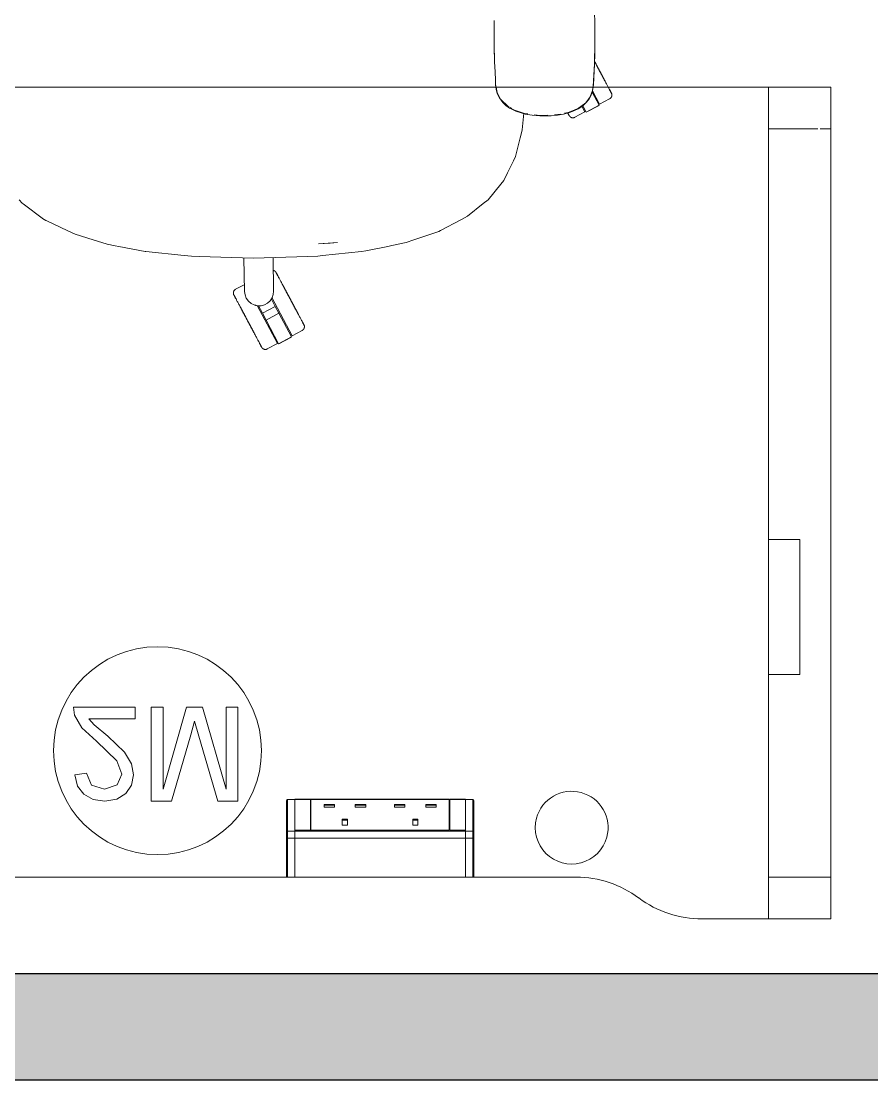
# Model space of a CAD drawing. Header units: millimetres. Extents: x 155927 to 295199, y -4084 to 97293.
# Drawn here: x 157680 to 158498, y 23256 to 24274 of the extents above; entities that cross this region are included whole.
import ezdxf

# ---------------------------------------------------------------- set-up
doc = ezdxf.new("R2010")
doc.units = ezdxf.units.MM
doc.header["$MEASUREMENT"] = 0
for name, color, linetype, lineweight in [('A-WALL-PATT', 7, 'CONTINUOUS', 9), ('G-IMPT', 8, 'CONTINUOUS', 9), ('I-FURN', 8, 'CONTINUOUS', 9), ('I-WALL', 7, 'CONTINUOUS', 9)]:
    doc.layers.add(name, color=color, linetype=linetype, lineweight=lineweight)

msp = doc.modelspace()

# ---------------------------------------------------------------- hatches: boundary and pattern name
at = {"layer": 'A-WALL-PATT'}
msp.add_hatch(color=256, dxfattribs=at).paths.add_polyline_path([(161148.8, 23255.6), (161148.8, 23357.6), (160937.7, 23357.6), (160937.7, 23330.5), (158537.7, 23330.5), (158537.7, 23357.6), (156862.8, 23357.6), (156862.8, 23255.6), (160937.7, 23255.6)], flags=0)

# ---------------------------------------------------------------- linework, layer by layer
at = {"layer": 'G-IMPT'}
for p, q in [((158232.1, 24273.5), (158231.9, 24281.9)), ((158135.3, 24274.8), (158135.3, 24269.4)), ((158232.1, 24273.5), (158232, 24243.4)), ((158232.1, 24273.5), (158232.1, 24253.3)), ((158232.1, 24273.5), (158232.2, 24262.7)), ((158135.3, 24254.6), (158135.3, 24269.4)), ((158232, 24243.4), (158232.2, 24262.7)), ((158135.3, 24250.1), (158135.3, 24254.6)), ((158232.1, 24253.3), (158231.6, 24231.9)), ((158232.1, 24253.3), (158231.7, 24233.1)), ((158232.1, 24253.3), (158232, 24243.4)), ((158232.1, 24253.3), (158232.1, 24251.2)), ((158232.1, 24251.2), (158232.1, 24249.3)), ((158135.3, 24250.1), (158135.7, 24234.5)), ((158135.5, 24243.4), (158135.5, 24241.2)), ((158135.6, 24238.5), (158135.5, 24241.2)), ((158232, 24243.4), (158231.6, 24231.9)), ((158135.7, 24234.5), (158135.8, 24230.9)), ((158136.4, 24218.4), (158135.8, 24230.9)), ((158231.7, 24233.1), (158230.6, 24211.3)), ((158231.6, 24231.9), (158230.6, 24211.3)), ((158231.7, 24233.1), (158230.7, 24212.9)), ((158231.6, 24231.9), (158231.7, 24233.1)), ((158136.4, 24218.4), (158136.7, 24212.7)), ((158137.1, 24210.6), (158136.7, 24212.9)), ((158136.7, 24212.7), (158137, 24210.6)), ((158137, 24210.6), (158137.2, 24208.7)), ((158138.1, 24205.6), (158137.1, 24210.6)), ((158229.9, 24207.4), (158230.4, 24210.6)), ((158230.6, 24211.3), (158230.3, 24209.7)), ((158230.6, 24211.3), (158230.7, 24212.9)), ((158137.2, 24208.7), (158138.3, 24204.7)), ((158140.2, 24201.3), (158138.1, 24205.6)), ((158140.3, 24200.4), (158138.3, 24204.7)), ((158140.2, 24201.3), (158141.3, 24199.1)), ((158140.3, 24200.4), (158142.5, 24197.2)), ((158227.5, 24201.2), (158223.3, 24195.6)), ((158228.1, 24202.3), (158226.2, 24198.8)), ((158229.9, 24207.4), (158227.5, 24201.2)), ((158228.1, 24202.3), (158229.5, 24205.9)), ((158229.9, 24207.3), (158229.5, 24205.9)), ((158229.9, 24207.3), (158230.3, 24209.7)), ((158141.3, 24199.1), (158143.5, 24196.7)), ((158148.7, 24192.2), (158141.3, 24199.1)), ((158146.6, 24193.4), (158141.3, 24199.1)), ((158143.6, 24195.9), (158142.5, 24197.2)), ((158147.1, 24193.6), (158143.5, 24196.7)), ((158143.6, 24195.9), (158146.6, 24193)), ((158149.7, 24191.5), (158146.6, 24193.4)), ((158146.6, 24193), (158150.1, 24190.5)), ((158148.7, 24192.2), (158147.2, 24193.4)), ((158151.5, 24189.7), (158150.1, 24190.5)), ((158152, 24190.1), (158150.5, 24191)), ((158216.5, 24190.4), (158212.1, 24188.6)), ((158216, 24189.8), (158220.1, 24192.4)), ((158223.3, 24195.6), (158216.5, 24190.4)), ((158220.1, 24192.4), (158223.1, 24195.1)), ((158226.2, 24198.8), (158223.1, 24195.1)), ((158156.1, 24187.5), (158151.5, 24189.7)), ((158154.9, 24188.4), (158152.4, 24189.9)), ((158164.3, 24185.4), (158154.9, 24188.4)), ((158161.2, 24185.8), (158156.1, 24187.5)), ((158161.2, 24185.8), (158165.1, 24184.8)), ((158163.7, 24185.5), (158162.2, 24169.6)), ((158167.6, 24184.9), (158164.3, 24185.4)), ((158165.1, 24184.8), (158171.9, 24183.7)), ((158179.2, 24183.1), (158171.9, 24183.7)), ((158176.5, 24183.6), (158173.8, 24184)), ((158176.5, 24183.6), (158183.7, 24183.4)), ((158179.2, 24183.1), (158183.7, 24183)), ((158186.8, 24183.6), (158183.7, 24183.4)), ((158183.7, 24183), (158190, 24183.2)), ((158196.2, 24183.8), (158190, 24183.2)), ((158196.5, 24184.2), (158193.3, 24184)), ((158196.2, 24183.8), (158202.1, 24184.8)), ((158199.5, 24184.8), (158196.5, 24184.2)), ((158207.6, 24186.2), (158202.1, 24184.8)), ((158206.5, 24186.2), (158203, 24185.5)), ((158206.5, 24186.2), (158212.1, 24188.6)), ((158207.6, 24186.2), (158211.9, 24187.8)), ((158216, 24189.8), (158211.9, 24187.8)), ((158155.9, 24144), (158160.3, 24162)), ((158160.3, 24162), (158160.9, 24164.3)), ((158162.2, 24169.6), (158160.9, 24164.3)), ((158153.8, 24139.7), (158148.1, 24128.2)), ((158153.8, 24139.7), (158155.9, 24144)), ((158141.6, 24117.4), (158144.6, 24121)), ((158144.6, 24121), (158148.1, 24128.2)), ((158141.6, 24117.4), (158129.5, 24102.4)), ((157678.5, 24102.4), (157681.4, 24099.1)), ((157682.3, 24098.4), (157681.4, 24099.1)), ((158109.7, 24086.5), (158124.8, 24098.7)), ((158129.5, 24102.4), (158124.8, 24098.7)), ((157701.8, 24083.8), (157682.3, 24098.4)), ((157701.8, 24083.8), (157702.6, 24083.4)), ((157702.6, 24083.4), (157704.2, 24082.4)), ((157704.9, 24082), (157704.2, 24082.4)), ((157704.9, 24082), (157724.5, 24072.7)), ((158103.2, 24083), (158083.7, 24072.7)), ((158103.2, 24083), (158104.5, 24083.7)), ((158109.7, 24086.5), (158104.5, 24083.7)), ((157724.5, 24072.7), (157725.4, 24072.3)), ((157732.2, 24069.1), (157725.4, 24072.3)), ((157732.2, 24069.1), (157749.5, 24063.8)), ((158057.9, 24063.7), (158082, 24071.8)), ((158083.7, 24072.7), (158082, 24071.8)), ((157749.5, 24063.8), (157763.1, 24059.6)), ((157763.1, 24059.6), (157770.7, 24058.1)), ((157774.4, 24057.4), (157770.7, 24058.1)), ((157966.3, 24060), (157984.6, 24061.2)), ((157966.3, 24060), (157977.7, 24060.6)), ((157984.6, 24061.2), (157977.7, 24060.6)), ((158033, 24057.5), (158036.7, 24058.3)), ((158036.7, 24058.3), (158050.5, 24061.2)), ((158057.9, 24063.7), (158050.5, 24061.2)), ((157774.4, 24057.4), (157799.7, 24052.6)), ((157800.2, 24052.5), (157799.7, 24052.6)), ((157800.2, 24052.5), (157837.2, 24048.6)), ((157837.2, 24048.6), (157844.3, 24047.9)), ((157851.5, 24047.7), (157844.3, 24047.9)), ((157903.7, 24046.1), (157851.5, 24047.7)), ((157955.9, 24047.8), (157903.7, 24046.1)), ((157955.9, 24047.8), (157965.8, 24048.1)), ((157970.2, 24048.6), (157965.8, 24048.1)), ((157970.2, 24048.6), (158007.6, 24052.7)), ((158012, 24053.2), (158007.6, 24052.7)), ((158033, 24057.5), (158012, 24053.2))]:
    msp.add_line(p, q, dxfattribs=at)
at = {"layer": 'I-FURN'}
for p, q in [((158232.1, 24234.8), (158231.6, 24235.8)), ((158231.8, 24235.3), (158232.4, 24234.3)), ((158232.7, 24233.8), (158232.1, 24234.8)), ((158232.4, 24234.3), (158232.9, 24233.3)), ((158233.2, 24232.8), (158232.7, 24233.8)), ((158232.9, 24233.3), (158233.4, 24232.3)), ((158233.7, 24231.8), (158233.2, 24232.8)), ((158233.4, 24232.3), (158234, 24231.3)), ((158234.3, 24230.8), (158233.7, 24231.8)), ((158234, 24231.3), (158234.5, 24230.3)), ((158234.8, 24229.8), (158234.3, 24230.8)), ((158234.5, 24230.3), (158235, 24229.3)), ((158235.3, 24228.8), (158234.8, 24229.8)), ((158235, 24229.3), (158235.6, 24228.3)), ((158235.9, 24227.8), (158235.3, 24228.8)), ((158235.6, 24228.3), (158236.1, 24227.3)), ((158236.4, 24226.8), (158235.9, 24227.8)), ((158236.1, 24227.3), (158236.6, 24226.3)), ((158236.9, 24225.8), (158236.4, 24226.8)), ((158236.6, 24226.3), (158237.2, 24225.3)), ((158237.4, 24224.8), (158236.9, 24225.8)), ((158237.2, 24225.3), (158237.7, 24224.4)), ((158238, 24223.8), (158237.4, 24224.8)), ((158237.7, 24224.4), (158238.2, 24223.4)), ((158238.5, 24222.9), (158238, 24223.8)), ((158238.2, 24223.4), (158238.7, 24222.4)), ((158239, 24221.9), (158238.5, 24222.9)), ((158238.7, 24222.4), (158239.2, 24221.5)), ((158239.5, 24221), (158239, 24221.9)), ((158239.2, 24221.5), (158239.7, 24220.5)), ((158240, 24220), (158239.5, 24221)), ((158459.2, 24210.6), (156862.8, 24210.6)), ((156862.8, 24210.6), (158459.2, 24210.6)), ((158239.7, 24220.5), (158240.2, 24219.6)), ((158240.5, 24219.1), (158240, 24220)), ((158240.2, 24219.6), (158240.7, 24218.7)), ((158240.9, 24218.2), (158240.5, 24219.1)), ((158240.7, 24218.7), (158241.2, 24217.8)), ((158241.4, 24217.3), (158240.9, 24218.2)), ((158241.2, 24217.8), (158241.6, 24216.9)), ((158241.9, 24216.5), (158241.4, 24217.3)), ((158241.6, 24216.9), (158242.1, 24216.1)), ((158242.3, 24215.6), (158241.9, 24216.5)), ((158242.7, 24214.8), (158242.3, 24215.6)), ((158243.2, 24214), (158242.7, 24214.8)), ((158243.6, 24213.3), (158243.2, 24214)), ((158244, 24212.6), (158243.6, 24213.3)), ((158244.3, 24211.8), (158244, 24212.6)), ((158244.7, 24211.2), (158244.3, 24211.8)), ((158245, 24210.5), (158244.7, 24211.2)), ((158245.4, 24209.9), (158245, 24210.5)), ((158399.2, 24210.6), (158399.2, 24170.6)), ((158399.2, 23775.6), (158399.2, 24210.6)), ((158459.2, 24210.6), (158399.2, 24210.6)), ((158399.2, 24210.6), (158459.2, 24210.6)), ((158459.2, 24210.6), (158459.2, 23410.6)), ((158459.2, 24170.6), (158459.2, 24210.6)), ((158459.2, 23410.6), (158459.2, 24210.6)), ((158459.2, 24210.6), (158459.2, 23410.6)), ((158229.5, 24205.7), (158236.1, 24193.2)), ((158236.7, 24194.3), (158229.9, 24207)), ((158245.7, 24209.3), (158245.4, 24209.9)), ((158245.5, 24209.6), (158245.8, 24209.1)), ((158246, 24208.8), (158245.7, 24209.3)), ((158245.8, 24209.1), (158246.1, 24208.5)), ((158246.2, 24208.2), (158246, 24208.8)), ((158246.1, 24208.5), (158246.4, 24208)), ((158246.5, 24207.8), (158246.2, 24208.2)), ((158246.4, 24208), (158246.6, 24207.6)), ((158246.7, 24207.3), (158246.5, 24207.8)), ((158246.6, 24207.6), (158246.8, 24207.1)), ((158247, 24206.9), (158246.7, 24207.3)), ((158246.8, 24207.1), (158247, 24206.7)), ((158247.2, 24206.5), (158247, 24206.9)), ((158247, 24206.7), (158247.2, 24206.4)), ((158247.3, 24206.2), (158247.2, 24206.5)), ((158247.2, 24206.4), (158247.4, 24206.1)), ((158247.5, 24205.9), (158247.3, 24206.2)), ((158247.4, 24206.1), (158247.6, 24205.8)), ((158247.5, 24200.4), (158247.4, 24200.3)), ((158247.6, 24205.6), (158247.5, 24205.9)), ((158247.6, 24200.5), (158247.5, 24200.4)), ((158247.6, 24205.8), (158247.7, 24205.5)), ((158247.7, 24205.4), (158247.6, 24205.6)), ((158247.7, 24200.7), (158247.6, 24200.5)), ((158247.7, 24205.5), (158247.8, 24205.3)), ((158247.8, 24205.2), (158247.7, 24205.4)), ((158247.8, 24200.8), (158247.7, 24200.7)), ((158247.8, 24205.3), (158247.9, 24205.2)), ((158247.9, 24205.1), (158247.8, 24205.2)), ((158247.9, 24200.9), (158247.8, 24200.8)), ((158247.9, 24205.2), (158247.9, 24205.1)), ((158247.9, 24205.1), (158248, 24205)), ((158248, 24205), (158247.9, 24205.1)), ((158248, 24201.1), (158247.9, 24200.9)), ((158248, 24205), (158248, 24204.9)), ((158248, 24204.9), (158248, 24205)), ((158248, 24204.9), (158248.1, 24204.8)), ((158248, 24204.9), (158248, 24204.9)), ((158248, 24204.9), (158248, 24204.9)), ((158248.1, 24201.4), (158248, 24201.2)), ((158248, 24201.2), (158248, 24201.1)), ((158248.1, 24204.8), (158248.1, 24204.6)), ((158248.1, 24204.6), (158248.2, 24204.5)), ((158248.2, 24201.5), (158248.1, 24201.4)), ((158248.2, 24204.5), (158248.3, 24204.3)), ((158248.3, 24201.8), (158248.2, 24201.6)), ((158248.2, 24201.6), (158248.2, 24201.5)), ((158248.3, 24204.3), (158248.3, 24204.2)), ((158248.3, 24204.2), (158248.4, 24204)), ((158248.4, 24202.1), (158248.3, 24202)), ((158248.3, 24202), (158248.3, 24201.8)), ((158248.4, 24204), (158248.4, 24203.9)), ((158248.4, 24203.9), (158248.4, 24203.7)), ((158248.4, 24203.7), (158248.4, 24203.6)), ((158248.4, 24203.6), (158248.5, 24203.4)), ((158248.5, 24202.6), (158248.4, 24202.4)), ((158248.4, 24202.4), (158248.4, 24202.3)), ((158248.4, 24202.3), (158248.4, 24202.1)), ((158248.5, 24203.4), (158248.5, 24203.2)), ((158248.5, 24203.2), (158248.5, 24203.1)), ((158248.5, 24203.1), (158248.5, 24202.9)), ((158248.5, 24202.9), (158248.5, 24202.7)), ((158248.5, 24202.7), (158248.5, 24202.6)), ((158222.5, 24186.8), (158219.9, 24191.8)), ((158223.8, 24186.6), (158220.8, 24192.1)), ((158236.1, 24193.2), (158223.8, 24186.6)), ((158223.8, 24186.5), (158236.2, 24193)), ((158236.7, 24194.3), (158246.3, 24199.5)), ((158246.4, 24199.5), (158246.3, 24199.5)), ((158246.5, 24199.6), (158246.4, 24199.5)), ((158246.7, 24199.7), (158246.5, 24199.6)), ((158246.8, 24199.8), (158246.7, 24199.7)), ((158246.9, 24199.8), (158246.8, 24199.8)), ((158247, 24200), (158246.9, 24199.8)), ((158247.2, 24200.1), (158247, 24200)), ((158247.3, 24200.2), (158247.2, 24200.1)), ((158247.4, 24200.3), (158247.3, 24200.2)), ((158206, 24186), (158206.2, 24185.5)), ((158206.3, 24185.3), (158206.1, 24185.7)), ((158206.2, 24185.5), (158206.4, 24185.1)), ((158206.5, 24184.9), (158206.3, 24185.3)), ((158206.4, 24185.1), (158206.6, 24184.8)), ((158206.7, 24184.6), (158206.5, 24184.9)), ((158206.6, 24184.8), (158206.8, 24184.5)), ((158206.9, 24184.3), (158206.7, 24184.6)), ((158206.8, 24184.5), (158206.9, 24184.2)), ((158207, 24184.1), (158206.9, 24184.3)), ((158206.9, 24184.2), (158207.1, 24183.9)), ((158207.1, 24183.8), (158207, 24184.1)), ((158207.1, 24183.9), (158207.2, 24183.7)), ((158207.2, 24183.7), (158207.1, 24183.8)), ((158207.3, 24183.5), (158207.2, 24183.7)), ((158207.2, 24183.7), (158207.3, 24183.6)), ((158207.3, 24183.6), (158207.3, 24183.5)), ((158207.3, 24183.4), (158207.3, 24183.5)), ((158207.3, 24183.5), (158207.4, 24183.4)), ((158207.4, 24183.4), (158207.3, 24183.4)), ((158207.4, 24183.3), (158207.4, 24183.4)), ((158207.4, 24183.4), (158207.4, 24183.3)), ((158207.5, 24183.2), (158207.4, 24183.3)), ((158207.4, 24183.3), (158207.4, 24183.3)), ((158207.4, 24183.3), (158207.4, 24183.3)), ((158207.6, 24183), (158207.5, 24183.2)), ((158207.7, 24182.9), (158207.6, 24183)), ((158207.8, 24182.8), (158207.7, 24182.9)), ((158207.9, 24182.6), (158207.8, 24182.8)), ((158208, 24182.5), (158207.9, 24182.6)), ((158208.1, 24182.4), (158208, 24182.5)), ((158208.2, 24182.3), (158208.1, 24182.4)), ((158208.3, 24182.2), (158208.2, 24182.3)), ((158208.4, 24182.1), (158208.3, 24182.2)), ((158208.6, 24182), (158208.4, 24182.1)), ((158208.7, 24181.9), (158208.6, 24182)), ((158208.8, 24181.8), (158208.7, 24181.9)), ((158209, 24181.7), (158208.8, 24181.8)), ((158209.1, 24181.6), (158209, 24181.7)), ((158209.3, 24181.6), (158209.1, 24181.6)), ((158209.4, 24181.5), (158209.3, 24181.6)), ((158209.6, 24181.4), (158209.4, 24181.5)), ((158209.7, 24181.4), (158209.6, 24181.4)), ((158209.9, 24181.3), (158209.7, 24181.4)), ((158210, 24181.3), (158209.9, 24181.3)), ((158210.2, 24181.3), (158210, 24181.3)), ((158210.3, 24181.2), (158210.2, 24181.3)), ((158210.5, 24181.2), (158210.3, 24181.2)), ((158210.7, 24181.2), (158210.5, 24181.2)), ((158210.8, 24181.2), (158210.7, 24181.2)), ((158211, 24181.2), (158210.8, 24181.2)), ((158211.1, 24181.2), (158211, 24181.2)), ((158211.3, 24181.2), (158211.1, 24181.2)), ((158211.5, 24181.2), (158211.3, 24181.2)), ((158211.6, 24181.3), (158211.5, 24181.2)), ((158211.8, 24181.3), (158211.6, 24181.3)), ((158211.9, 24181.3), (158211.8, 24181.3)), ((158212.1, 24181.4), (158211.9, 24181.3)), ((158212.3, 24181.4), (158212.1, 24181.4)), ((158212.4, 24181.5), (158212.3, 24181.4)), ((158212.6, 24181.5), (158212.4, 24181.5)), ((158212.7, 24181.6), (158212.6, 24181.5)), ((158212.8, 24181.7), (158212.7, 24181.6)), ((158212.8, 24181.7), (158222.5, 24186.8)), ((158399.2, 24170.6), (158399.2, 23450.6)), ((158446.4, 24170.6), (158399.2, 24170.6)), ((158446.4, 24170.6), (158399.2, 24170.6)), ((158459.2, 24170.6), (158448.7, 24170.6)), ((158459.2, 24170.6), (158448.7, 24170.6)), ((158459.2, 23450.6), (158459.2, 24170.6)), ((157895.2, 24014), (157894.6, 24046.4)), ((157922.6, 24046.7), (157923.2, 24014.5)), ((157922.9, 24034.4), (157923.1, 24034.3)), ((157923.1, 24034.3), (157923.2, 24034.3)), ((157923.2, 24034.3), (157923.4, 24034.2)), ((157923.4, 24034.2), (157923.5, 24034.2)), ((157923.5, 24034.2), (157923.7, 24034.1)), ((157923.7, 24034.1), (157923.8, 24034)), ((157923.8, 24034), (157924, 24034)), ((157924, 24034), (157924.1, 24033.9)), ((157924.1, 24033.9), (157924.2, 24033.8)), ((157924.2, 24033.8), (157924.4, 24033.7)), ((157924.4, 24033.7), (157924.5, 24033.6)), ((157924.5, 24033.6), (157924.6, 24033.5)), ((157924.6, 24033.5), (157924.7, 24033.4)), ((157924.7, 24033.4), (157924.8, 24033.3)), ((157924.8, 24033.3), (157925, 24033.2)), ((157925, 24033.2), (157925.1, 24033)), ((157925.1, 24033), (157925.2, 24032.9)), ((157925.2, 24032.9), (157925.3, 24032.8)), ((157925.3, 24032.8), (157925.4, 24032.7)), ((157925.4, 24032.7), (157925.4, 24032.5)), ((157925.4, 24032.5), (157925.5, 24032.4)), ((157925.5, 24032.4), (157925.5, 24032.3)), ((157925.5, 24032.3), (157925.5, 24032.3)), ((157925.5, 24032.3), (157925.6, 24032.3)), ((157925.6, 24032.3), (157925.5, 24032.3)), ((157925.5, 24032.3), (157925.5, 24032.3)), ((157925.6, 24032.3), (157925.6, 24032.2)), ((157925.6, 24032.2), (157925.6, 24032.3)), ((157925.6, 24032.2), (157925.7, 24032)), ((157925.7, 24032.1), (157925.6, 24032.2)), ((157925.8, 24031.9), (157925.7, 24032.1)), ((157925.7, 24032), (157925.8, 24031.8)), ((157925.9, 24031.7), (157925.8, 24031.9)), ((157925.8, 24031.8), (157925.9, 24031.6)), ((157926, 24031.5), (157925.9, 24031.7)), ((157925.9, 24031.6), (157926.1, 24031.4)), ((157926.1, 24031.2), (157926, 24031.5)), ((157926.1, 24031.4), (157926.2, 24031.1)), ((157926.3, 24030.9), (157926.1, 24031.2)), ((157926.2, 24031.1), (157926.4, 24030.7)), ((157926.5, 24030.5), (157926.3, 24030.9)), ((157926.4, 24030.7), (157926.6, 24030.4)), ((157926.7, 24030.1), (157926.5, 24030.5)), ((157926.6, 24030.4), (157926.8, 24030)), ((157926.9, 24029.7), (157926.7, 24030.1)), ((157926.8, 24030), (157927, 24029.5)), ((157927.2, 24029.3), (157926.9, 24029.7)), ((157927, 24029.5), (157927.3, 24029)), ((157927.5, 24028.7), (157927.2, 24029.3)), ((157927.3, 24029), (157927.6, 24028.5)), ((157927.7, 24028.2), (157927.5, 24028.7)), ((157927.6, 24028.5), (157927.9, 24028)), ((157928, 24027.6), (157927.7, 24028.2)), ((157927.9, 24028), (157928.2, 24027.4)), ((157928.4, 24027), (157928, 24027.6)), ((157895.4, 24020.9), (157886.6, 24016.2)), ((157928.7, 24026.4), (157928.4, 24027)), ((157929, 24025.7), (157928.7, 24026.4)), ((157929.4, 24025.1), (157929, 24025.7)), ((157929.8, 24024.3), (157929.4, 24025.1)), ((157930.2, 24023.6), (157929.8, 24024.3)), ((157930.6, 24022.8), (157930.2, 24023.6)), ((157931, 24022), (157930.6, 24022.8)), ((157931.5, 24021.2), (157931, 24022)), ((157931.9, 24020.3), (157931.5, 24021.2)), ((157932.4, 24019.5), (157931.9, 24020.3)), ((157932.9, 24018.6), (157932.4, 24019.5)), ((157933.3, 24017.7), (157932.9, 24018.6)), ((157933.1, 24018.2), (157933.6, 24017.2)), ((157933.8, 24016.7), (157933.3, 24017.7)), ((157933.6, 24017.2), (157934.1, 24016.3)), ((157884.5, 24013.4), (157884.6, 24013.6)), ((157884.5, 24013.3), (157884.5, 24013.4)), ((157884.5, 24013.1), (157884.5, 24013.3)), ((157884.5, 24012.9), (157884.5, 24013.1)), ((157884.5, 24012.8), (157884.5, 24012.9)), ((157884.5, 24012.6), (157884.5, 24012.8)), ((157884.5, 24012.4), (157884.5, 24012.6)), ((157884.5, 24012.3), (157884.5, 24012.4)), ((157884.5, 24012.1), (157884.5, 24012.3)), ((157884.5, 24012), (157884.5, 24012.1)), ((157884.5, 24011.8), (157884.5, 24012)), ((157884.6, 24011.7), (157884.5, 24011.8)), ((157884.6, 24013.9), (157884.7, 24014)), ((157884.6, 24013.7), (157884.6, 24013.9)), ((157884.6, 24013.6), (157884.6, 24013.7)), ((157884.6, 24011.5), (157884.6, 24011.7)), ((157884.7, 24011.3), (157884.6, 24011.5)), ((157884.7, 24014), (157884.8, 24014.2)), ((157884.7, 24011.2), (157884.7, 24011.3)), ((157884.8, 24011), (157884.7, 24011.2)), ((157884.8, 24014.3), (157884.9, 24014.5)), ((157884.8, 24014.2), (157884.8, 24014.3)), ((157884.8, 24010.9), (157884.8, 24011)), ((157884.9, 24010.8), (157884.8, 24010.9)), ((157884.9, 24014.5), (157885, 24014.6)), ((157884.9, 24010.7), (157884.9, 24010.8)), ((157884.9, 24010.8), (157884.9, 24010.7)), ((157885, 24010.6), (157884.9, 24010.7)), ((157884.9, 24010.7), (157884.9, 24010.7)), ((157884.9, 24010.7), (157885, 24010.7)), ((157885, 24014.8), (157885.1, 24014.9)), ((157885, 24014.6), (157885, 24014.8)), ((157885, 24010.7), (157885, 24010.6)), ((157885.1, 24010.5), (157885, 24010.6)), ((157885, 24010.6), (157885.1, 24010.4)), ((157885.1, 24014.9), (157885.2, 24015)), ((157885.1, 24010.3), (157885.1, 24010.5)), ((157885.1, 24010.4), (157885.2, 24010.2)), ((157885.2, 24010.1), (157885.1, 24010.3)), ((157885.2, 24015), (157885.3, 24015.1)), ((157885.2, 24010.2), (157885.3, 24010)), ((157885.4, 24009.9), (157885.2, 24010.1)), ((157885.3, 24015.1), (157885.4, 24015.3)), ((157885.3, 24010), (157885.4, 24009.8)), ((157885.4, 24015.3), (157885.5, 24015.4)), ((157885.5, 24009.6), (157885.4, 24009.9)), ((157885.4, 24009.8), (157885.6, 24009.5)), ((157885.5, 24015.4), (157885.6, 24015.5)), ((157885.7, 24009.3), (157885.5, 24009.6)), ((157885.6, 24015.5), (157885.8, 24015.6)), ((157885.6, 24009.5), (157885.8, 24009.1)), ((157885.9, 24008.9), (157885.7, 24009.3)), ((157885.8, 24015.6), (157885.9, 24015.7)), ((157885.8, 24009.1), (157886, 24008.8)), ((157885.9, 24015.7), (157886, 24015.8)), ((157886.1, 24008.5), (157885.9, 24008.9)), ((157886, 24015.8), (157886.1, 24015.9)), ((157886, 24008.8), (157886.2, 24008.4)), ((157886.1, 24015.9), (157886.3, 24016)), ((157886.3, 24008.1), (157886.1, 24008.5)), ((157886.2, 24008.4), (157886.4, 24007.9)), ((157886.3, 24016), (157886.4, 24016.1)), ((157886.6, 24007.7), (157886.3, 24008.1)), ((157886.4, 24016.1), (157886.5, 24016.2)), ((157886.4, 24007.9), (157886.7, 24007.4)), ((157886.5, 24016.2), (157886.6, 24016.2)), ((157886.8, 24007.2), (157886.6, 24007.7)), ((157886.7, 24007.4), (157887, 24006.9)), ((157887.1, 24006.6), (157886.8, 24007.2)), ((157887, 24006.9), (157887.3, 24006.4)), ((157895.7, 24010.7), (157895.2, 24014)), ((157896.9, 24007.5), (157895.7, 24010.7)), ((157898.9, 24004.8), (157896.9, 24007.5)), ((157921.7, 24008), (157919.8, 24005.2)), ((157921, 24006.8), (157924.8, 23999.7)), ((157940.9, 23971.5), (157921.4, 24008.2)), ((157922.8, 24011.1), (157921.7, 24008)), ((157923.2, 24014.5), (157922.8, 24011.1)), ((157934.3, 24015.8), (157933.8, 24016.7)), ((157934.1, 24016.3), (157934.6, 24015.4)), ((157934.8, 24014.9), (157934.3, 24015.8)), ((157934.6, 24015.4), (157935.1, 24014.4)), ((157935.3, 24013.9), (157934.8, 24014.9)), ((157935.1, 24014.4), (157935.6, 24013.4)), ((157935.9, 24012.9), (157935.3, 24013.9)), ((157935.6, 24013.4), (157936.1, 24012.5)), ((157936.4, 24011.9), (157935.9, 24012.9)), ((157936.1, 24012.5), (157936.6, 24011.5)), ((157936.9, 24010.9), (157936.4, 24011.9)), ((157936.6, 24011.5), (157937.2, 24010.5)), ((157937.4, 24009.9), (157936.9, 24010.9)), ((157937.2, 24010.5), (157937.7, 24009.5)), ((157938, 24008.9), (157937.4, 24009.9)), ((157937.7, 24009.5), (157938.2, 24008.5)), ((157938.5, 24007.9), (157938, 24008.9)), ((157938.2, 24008.5), (157938.8, 24007.5)), ((157939, 24006.9), (157938.5, 24007.9)), ((157938.8, 24007.5), (157939.3, 24006.5)), ((157939.6, 24005.9), (157939, 24006.9)), ((157887.4, 24006), (157887.1, 24006.6)), ((157887.3, 24006.4), (157887.6, 24005.8)), ((157887.6, 24005.8), (157887.9, 24005.2)), ((157887.9, 24005.2), (157888.2, 24004.5)), ((157888.2, 24004.5), (157888.6, 24003.8)), ((157888.6, 24003.8), (157889, 24003.1)), ((157889, 24003.1), (157889.4, 24002.4)), ((157889.4, 24002.4), (157889.8, 24001.6)), ((157889.8, 24001.6), (157890.2, 24000.8)), ((157890.2, 24000.8), (157890.6, 24000)), ((157890.6, 24000), (157891.1, 23999.2)), ((157891.3, 23998.7), (157890.9, 23999.6)), ((157891.1, 23999.2), (157891.5, 23998.3)), ((157891.8, 23997.9), (157891.3, 23998.7)), ((157891.5, 23998.3), (157892, 23997.5)), ((157892.2, 23997), (157891.8, 23997.9)), ((157892, 23997.5), (157892.5, 23996.6)), ((157892.7, 23996.1), (157892.2, 23997)), ((157901.5, 24002.6), (157898.9, 24004.8)), ((157904.5, 24001.1), (157901.5, 24002.6)), ((157907.8, 24000.3), (157904.5, 24001.1)), ((157926.8, 23964), (157907.3, 24000.7)), ((157911.1, 24000.4), (157907.8, 24000.3)), ((157912.4, 23993.1), (157908.6, 24000.3)), ((157914.4, 24001.3), (157911.1, 24000.4)), ((157924.8, 23999.7), (157912.4, 23993.1)), ((157917.4, 24002.9), (157914.4, 24001.3)), ((157919.8, 24005.2), (157917.4, 24002.9)), ((157924.8, 23999.7), (157928.3, 23993.1)), ((157939.3, 24006.5), (157939.8, 24005.5)), ((157940.1, 24004.9), (157939.6, 24005.9)), ((157939.8, 24005.5), (157940.4, 24004.5)), ((157940.6, 24003.9), (157940.1, 24004.9)), ((157940.4, 24004.5), (157940.9, 24003.5)), ((157941.2, 24002.9), (157940.6, 24003.9)), ((157940.9, 24003.5), (157941.4, 24002.5)), ((157941.7, 24001.9), (157941.2, 24002.9)), ((157941.4, 24002.5), (157941.9, 24001.5)), ((157942.2, 24001), (157941.7, 24001.9)), ((157941.9, 24001.5), (157942.5, 24000.5)), ((157942.7, 24000), (157942.2, 24001)), ((157942.5, 24000.5), (157943, 23999.6)), ((157943.2, 23999), (157942.7, 24000)), ((157943, 23999.6), (157943.5, 23998.6)), ((157943.7, 23998.1), (157943.2, 23999)), ((157943.5, 23998.6), (157944, 23997.7)), ((157944.2, 23997.2), (157943.7, 23998.1)), ((157944, 23997.7), (157944.5, 23996.7)), ((157944.7, 23996.3), (157944.2, 23997.2)), ((157944.5, 23996.7), (157944.9, 23995.8)), ((157892.5, 23996.6), (157892.9, 23995.7)), ((157893.2, 23995.2), (157892.7, 23996.1)), ((157892.9, 23995.7), (157893.4, 23994.7)), ((157893.7, 23994.2), (157893.2, 23995.2)), ((157893.4, 23994.7), (157893.9, 23993.8)), ((157894.2, 23993.3), (157893.7, 23994.2)), ((157893.9, 23993.8), (157894.5, 23992.8)), ((157894.7, 23992.3), (157894.2, 23993.3)), ((157894.5, 23992.8), (157895, 23991.9)), ((157895.3, 23991.3), (157894.7, 23992.3)), ((157895, 23991.9), (157895.5, 23990.9)), ((157895.8, 23990.3), (157895.3, 23991.3)), ((157895.5, 23990.9), (157896, 23989.9)), ((157896.3, 23989.4), (157895.8, 23990.3)), ((157896, 23989.9), (157896.5, 23988.9)), ((157896.8, 23988.4), (157896.3, 23989.4)), ((157896.5, 23988.9), (157897.1, 23987.9)), ((157897.4, 23987.4), (157896.8, 23988.4)), ((157897.1, 23987.9), (157897.6, 23986.9)), ((157897.9, 23986.3), (157897.4, 23987.4)), ((157897.6, 23986.9), (157898.1, 23985.9)), ((157915.9, 23986.5), (157912.4, 23993.1)), ((157928.3, 23993.1), (157915.9, 23986.5)), ((157928, 23963.8), (157915.9, 23986.5)), ((157928.3, 23993.1), (157940.4, 23970.3)), ((157945.2, 23995.4), (157944.7, 23996.3)), ((157944.9, 23995.8), (157945.4, 23995)), ((157945.7, 23994.5), (157945.2, 23995.4)), ((157945.4, 23995), (157945.9, 23994.1)), ((157946.1, 23993.6), (157945.7, 23994.5)), ((157945.9, 23994.1), (157946.3, 23993.2)), ((157946.6, 23992.8), (157946.1, 23993.6)), ((157947, 23992), (157946.6, 23992.8)), ((157947.4, 23991.2), (157947, 23992)), ((157947.8, 23990.4), (157947.4, 23991.2)), ((157948.2, 23989.7), (157947.8, 23990.4)), ((157948.6, 23989), (157948.2, 23989.7)), ((157949, 23988.3), (157948.6, 23989)), ((157949.3, 23987.7), (157949, 23988.3)), ((157949.6, 23987), (157949.3, 23987.7)), ((157949.9, 23986.5), (157949.6, 23987)), ((157949.8, 23986.8), (157950.1, 23986.2)), ((157950.2, 23985.9), (157949.9, 23986.5)), ((157898.4, 23985.3), (157897.9, 23986.3)), ((157898.1, 23985.9), (157898.7, 23984.9)), ((157899, 23984.3), (157898.4, 23985.3)), ((157898.7, 23984.9), (157899.2, 23983.9)), ((157899.5, 23983.3), (157899, 23984.3)), ((157899.2, 23983.9), (157899.7, 23982.9)), ((157900, 23982.3), (157899.5, 23983.3)), ((157899.7, 23982.9), (157900.3, 23981.9)), ((157900.6, 23981.3), (157900, 23982.3)), ((157900.3, 23981.9), (157900.8, 23980.9)), ((157901.1, 23980.4), (157900.6, 23981.3)), ((157900.8, 23980.9), (157901.3, 23979.9)), ((157901.6, 23979.4), (157901.1, 23980.4)), ((157901.3, 23979.9), (157901.8, 23978.9)), ((157902.1, 23978.4), (157901.6, 23979.4)), ((157901.8, 23978.9), (157902.4, 23978)), ((157902.6, 23977.4), (157902.1, 23978.4)), ((157902.4, 23978), (157902.9, 23977)), ((157903.1, 23976.5), (157902.6, 23977.4)), ((157902.9, 23977), (157903.4, 23976.1)), ((157903.6, 23975.6), (157903.1, 23976.5)), ((157940.9, 23971.5), (157950.6, 23976.6)), ((157950.1, 23986.2), (157950.4, 23985.7)), ((157950.5, 23985.4), (157950.2, 23985.9)), ((157950.4, 23985.7), (157950.6, 23985.2)), ((157950.8, 23984.9), (157950.5, 23985.4)), ((157950.6, 23985.2), (157950.9, 23984.7)), ((157950.8, 23976.7), (157950.6, 23976.6)), ((157950.6, 23976.6), (157950.6, 23976.6)), ((157951, 23984.5), (157950.8, 23984.9)), ((157950.9, 23976.8), (157950.8, 23976.7)), ((157950.9, 23984.7), (157951.1, 23984.3)), ((157951.1, 23976.9), (157950.9, 23976.8)), ((157951.2, 23984.1), (157951, 23984.5)), ((157951.1, 23984.3), (157951.3, 23983.9)), ((157951.2, 23977), (157951.1, 23976.9)), ((157951.4, 23983.7), (157951.2, 23984.1)), ((157951.3, 23977.1), (157951.2, 23977)), ((157951.3, 23983.9), (157951.5, 23983.5)), ((157951.4, 23977.2), (157951.3, 23977.1)), ((157951.6, 23983.3), (157951.4, 23983.7)), ((157951.5, 23977.3), (157951.4, 23977.2)), ((157951.5, 23983.5), (157951.7, 23983.2)), ((157951.7, 23977.4), (157951.5, 23977.3)), ((157951.7, 23983.1), (157951.6, 23983.3)), ((157951.7, 23983.2), (157951.8, 23982.9)), ((157951.9, 23982.8), (157951.7, 23983.1)), ((157951.8, 23977.5), (157951.7, 23977.4)), ((157951.8, 23982.9), (157951.9, 23982.7)), ((157951.9, 23977.7), (157951.8, 23977.5)), ((157952, 23982.6), (157951.9, 23982.8)), ((157951.9, 23982.7), (157952, 23982.5)), ((157952, 23977.8), (157951.9, 23977.7)), ((157952.1, 23982.4), (157952, 23982.6)), ((157952, 23982.5), (157952.1, 23982.3)), ((157952.1, 23977.9), (157952, 23977.8)), ((157952.2, 23982.3), (157952.1, 23982.4)), ((157952.1, 23982.3), (157952.2, 23982.2)), ((157952.2, 23978.2), (157952.1, 23978.1)), ((157952.1, 23978.1), (157952.1, 23977.9)), ((157952.2, 23982.2), (157952.2, 23982.3)), ((157952.2, 23982.2), (157952.2, 23982.1)), ((157952.3, 23982.1), (157952.2, 23982.2)), ((157952.2, 23982.1), (157952.3, 23982.1)), ((157952.3, 23978.4), (157952.2, 23978.2)), ((157952.3, 23982.1), (157952.3, 23981.9)), ((157952.3, 23982.1), (157952.3, 23982.1)), ((157952.3, 23982.1), (157952.3, 23982.1)), ((157952.3, 23981.9), (157952.4, 23981.8)), ((157952.4, 23978.5), (157952.3, 23978.4)), ((157952.4, 23981.8), (157952.5, 23981.6)), ((157952.5, 23978.8), (157952.4, 23978.6)), ((157952.4, 23978.6), (157952.4, 23978.5)), ((157952.5, 23981.6), (157952.5, 23981.5)), ((157952.5, 23981.5), (157952.6, 23981.3)), ((157952.6, 23979.1), (157952.5, 23978.9)), ((157952.5, 23978.9), (157952.5, 23978.8)), ((157952.6, 23981.3), (157952.6, 23981.2)), ((157952.6, 23981.2), (157952.7, 23981)), ((157952.7, 23979.4), (157952.6, 23979.3)), ((157952.6, 23979.3), (157952.6, 23979.1)), ((157952.7, 23981), (157952.7, 23980.9)), ((157952.7, 23980.9), (157952.7, 23980.7)), ((157952.7, 23980.7), (157952.7, 23980.5)), ((157952.7, 23980.5), (157952.7, 23980.4)), ((157952.7, 23980.4), (157952.7, 23980.2)), ((157952.7, 23980.2), (157952.7, 23980.1)), ((157952.7, 23980.1), (157952.7, 23979.9)), ((157952.7, 23979.9), (157952.7, 23979.7)), ((157952.7, 23979.7), (157952.7, 23979.6)), ((157952.7, 23979.6), (157952.7, 23979.4)), ((157903.4, 23976.1), (157903.8, 23975.2)), ((157904.1, 23974.7), (157903.6, 23975.6)), ((157903.8, 23975.2), (157904.3, 23974.2)), ((157904.3, 23974.2), (157904.8, 23973.4)), ((157904.8, 23973.4), (157905.3, 23972.5)), ((157905.3, 23972.5), (157905.7, 23971.6)), ((157905.7, 23971.6), (157906.2, 23970.8)), ((157906.2, 23970.8), (157906.6, 23970)), ((157906.6, 23970), (157907, 23969.2)), ((157907, 23969.2), (157907.4, 23968.5)), ((157907.4, 23968.5), (157907.8, 23967.8)), ((157907.8, 23967.8), (157908.1, 23967.1)), ((157908.1, 23967.1), (157908.5, 23966.4)), ((157908.5, 23966.4), (157908.8, 23965.8)), ((157940.4, 23970.3), (157928, 23963.8)), ((157928.1, 23963.6), (157940.5, 23970.2)), ((157908.8, 23965.8), (157909.2, 23965.2)), ((157909.3, 23964.9), (157909, 23965.5)), ((157909.2, 23965.2), (157909.5, 23964.6)), ((157909.6, 23964.3), (157909.3, 23964.9)), ((157909.5, 23964.6), (157909.7, 23964.1)), ((157909.9, 23963.8), (157909.6, 23964.3)), ((157909.7, 23964.1), (157910, 23963.6)), ((157910.1, 23963.3), (157909.9, 23963.8)), ((157910, 23963.6), (157910.3, 23963.1)), ((157910.4, 23962.9), (157910.1, 23963.3)), ((157910.3, 23963.1), (157910.5, 23962.7)), ((157910.6, 23962.5), (157910.4, 23962.9)), ((157910.5, 23962.7), (157910.7, 23962.3)), ((157910.8, 23962.1), (157910.6, 23962.5)), ((157910.7, 23962.3), (157910.9, 23961.9)), ((157911, 23961.8), (157910.8, 23962.1)), ((157910.9, 23961.9), (157911, 23961.6)), ((157911.1, 23961.5), (157911, 23961.8)), ((157911, 23961.6), (157911.2, 23961.3)), ((157911.3, 23961.2), (157911.1, 23961.5)), ((157911.2, 23961.3), (157911.3, 23961.1)), ((157911.4, 23961), (157911.3, 23961.2)), ((157911.3, 23961.1), (157911.4, 23960.9)), ((157911.5, 23960.8), (157911.4, 23961)), ((157911.4, 23960.9), (157911.5, 23960.7)), ((157911.6, 23960.7), (157911.5, 23960.8)), ((157911.5, 23960.7), (157911.6, 23960.6)), ((157911.6, 23960.6), (157911.6, 23960.7)), ((157911.6, 23960.5), (157911.6, 23960.6)), ((157911.6, 23960.6), (157911.6, 23960.5)), ((157911.7, 23960.5), (157911.6, 23960.5)), ((157911.6, 23960.5), (157911.6, 23960.5)), ((157911.6, 23960.5), (157911.7, 23960.5)), ((157911.7, 23960.4), (157911.7, 23960.5)), ((157911.8, 23960.3), (157911.7, 23960.4)), ((157911.8, 23960.2), (157911.8, 23960.3)), ((157911.9, 23960), (157911.8, 23960.2)), ((157912, 23959.9), (157911.9, 23960)), ((157912.1, 23959.8), (157912, 23959.9)), ((157912.2, 23959.7), (157912.1, 23959.8)), ((157912.3, 23959.5), (157912.2, 23959.7)), ((157912.5, 23959.4), (157912.3, 23959.5)), ((157912.6, 23959.3), (157912.5, 23959.4)), ((157912.7, 23959.2), (157912.6, 23959.3)), ((157912.8, 23959.1), (157912.7, 23959.2)), ((157913, 23959), (157912.8, 23959.1)), ((157913.1, 23958.9), (157913, 23959)), ((157913.2, 23958.9), (157913.1, 23958.9)), ((157913.4, 23958.8), (157913.2, 23958.9)), ((157913.5, 23958.7), (157913.4, 23958.8)), ((157913.7, 23958.6), (157913.5, 23958.7)), ((157913.8, 23958.6), (157913.7, 23958.6)), ((157914, 23958.5), (157913.8, 23958.6)), ((157914.1, 23958.5), (157914, 23958.5)), ((157914.3, 23958.4), (157914.1, 23958.5)), ((157914.4, 23958.4), (157914.3, 23958.4)), ((157914.6, 23958.4), (157914.4, 23958.4)), ((157914.8, 23958.4), (157914.6, 23958.4)), ((157914.9, 23958.3), (157914.8, 23958.4)), ((157915.1, 23958.3), (157914.9, 23958.3)), ((157915.2, 23958.3), (157915.1, 23958.3)), ((157915.4, 23958.3), (157915.2, 23958.3)), ((157915.6, 23958.4), (157915.4, 23958.3)), ((157915.7, 23958.4), (157915.6, 23958.4)), ((157915.9, 23958.4), (157915.7, 23958.4)), ((157916, 23958.4), (157915.9, 23958.4)), ((157916.2, 23958.5), (157916, 23958.4)), ((157916.4, 23958.5), (157916.2, 23958.5)), ((157916.5, 23958.6), (157916.4, 23958.5)), ((157916.7, 23958.6), (157916.5, 23958.6)), ((157916.8, 23958.7), (157916.7, 23958.6)), ((157917, 23958.7), (157916.8, 23958.7)), ((157917.1, 23958.8), (157917, 23958.7)), ((157917.1, 23958.8), (157926.8, 23964)), ((158399.2, 23645.6), (158399.2, 23775.6)), ((158429.2, 23775.6), (158399.2, 23775.6)), ((158399.2, 23775.6), (158429.2, 23775.6)), ((158429.2, 23775.6), (158429.2, 23645.6)), ((158429.2, 23645.6), (158429.2, 23775.6)), ((158399.2, 23410.6), (158399.2, 23645.6)), ((158429.2, 23645.6), (158399.2, 23645.6)), ((158429.2, 23645.6), (158399.2, 23645.6)), ((157789.9, 23614.2), (157730.6, 23614.2)), ((157730.6, 23614.2), (157731.8, 23606.4)), ((157789.9, 23602.9), (157789.9, 23614.2)), ((157805.5, 23614.2), (157805.5, 23523.8)), ((157816.8, 23614.2), (157805.5, 23614.2)), ((157839.5, 23614.2), (157816.8, 23535.1)), ((157816.8, 23535.1), (157816.8, 23614.2)), ((157854.8, 23614.2), (157839.5, 23614.2)), ((157877.5, 23535.1), (157854.8, 23614.2)), ((157888.8, 23614.2), (157877.5, 23614.2)), ((157877.5, 23614.2), (157877.5, 23535.1)), ((157888.8, 23523.8), (157888.8, 23614.2)), ((157731.8, 23606.4), (157738.7, 23594.4)), ((157750.6, 23597.1), (157745.5, 23602.9)), ((157745.5, 23602.9), (157789.9, 23602.9)), ((157843.4, 23587.5), (157847.1, 23600.8)), ((157847.1, 23600.8), (157851.2, 23586.4)), ((157738.7, 23594.4), (157752.8, 23581.3)), ((157763.6, 23586.3), (157750.6, 23597.1)), ((157752.8, 23581.3), (157772.3, 23562.5)), ((157779.8, 23570.8), (157763.6, 23586.3)), ((157824.9, 23523.8), (157843.4, 23587.5)), ((157851.2, 23586.4), (157869.4, 23523.8)), ((157786.5, 23559.7), (157779.8, 23570.8)), ((157772.3, 23562.5), (157777.2, 23549.7)), ((157788.5, 23549), (157786.5, 23559.7)), ((157743.3, 23550.6), (157732, 23549.2)), ((157732, 23549.2), (157734.7, 23538.3)), ((157748.1, 23539.2), (157743.3, 23550.6)), ((157777.2, 23549.7), (157772.6, 23539.3)), ((157786.6, 23539.1), (157788.5, 23549)), ((157734.7, 23538.3), (157740.7, 23530.3)), ((157760.6, 23535.1), (157748.1, 23539.2)), ((157772.6, 23539.3), (157760.6, 23535.1)), ((157781.1, 23531), (157786.6, 23539.1)), ((157740.7, 23530.3), (157749.5, 23525.4)), ((157772.3, 23525.6), (157781.1, 23531)), ((157749.5, 23525.4), (157760.8, 23523.8)), ((157760.8, 23523.8), (157772.3, 23525.6)), ((157805.5, 23523.8), (157824.9, 23523.8)), ((157869.4, 23523.8), (157888.8, 23523.8)), ((157935.6, 23524.4), (157935.6, 23494.2)), ((157935.6, 23524.4), (157935.6, 23494.2)), ((157935.8, 23525.1), (157935.8, 23525.1)), ((157943.6, 23525.4), (157936.6, 23525.4)), ((157936.6, 23525.3), (157936.6, 23525.4)), ((157943.6, 23525.4), (157936.6, 23525.4)), ((157943.6, 23525.4), (157936.6, 23525.4)), ((157936.6, 23495), (157936.6, 23525.3)), ((157936.6, 23525.3), (157943.6, 23525.3)), ((157943.6, 23525.6), (157958.6, 23525.6)), ((157943.6, 23495.8), (157943.6, 23525.6)), ((157943.6, 23525.3), (157943.6, 23525.4)), ((157943.6, 23495), (157943.6, 23525.3)), ((158107.6, 23525.4), (157943.7, 23525.4)), ((157958.6, 23525.6), (157958.6, 23495.8)), ((157958.6, 23525.3), (157959.1, 23525.3)), ((157959.1, 23525.6), (158092.1, 23525.6)), ((157959.1, 23525.6), (157959.1, 23495.8)), ((157971.7, 23520.6), (157971.7, 23517.8)), ((157981.7, 23520.6), (157971.7, 23520.6)), ((157981.7, 23519.9), (157971.7, 23519.9)), ((157981.7, 23520.6), (157981.7, 23517.8)), ((158001.7, 23520.6), (158001.7, 23517.8)), ((158011.7, 23520.6), (158001.7, 23520.6)), ((158011.7, 23519.9), (158001.7, 23519.9)), ((158011.7, 23520.6), (158011.7, 23517.8)), ((158039.5, 23520.6), (158039.5, 23517.8)), ((158049.5, 23520.6), (158039.5, 23520.6)), ((158049.5, 23519.9), (158039.5, 23519.9)), ((158049.5, 23520.6), (158049.5, 23517.8)), ((158069.5, 23520.6), (158069.5, 23517.8)), ((158079.5, 23520.6), (158069.5, 23520.6)), ((158079.5, 23519.9), (158069.5, 23519.9)), ((158079.5, 23520.6), (158079.5, 23517.8)), ((158092.1, 23525.6), (158092.1, 23495.8)), ((158092.1, 23525.3), (158092.6, 23525.3)), ((158092.6, 23495.8), (158092.6, 23525.6)), ((158092.6, 23525.6), (158107.6, 23525.6)), ((158107.6, 23525.6), (158107.6, 23495.8)), ((158114.7, 23525.4), (158107.7, 23525.4)), ((158114.7, 23525.4), (158107.7, 23525.4)), ((158107.7, 23525.4), (158114.7, 23525.4)), ((158107.7, 23525.4), (158107.7, 23525.3)), ((158114.7, 23525.3), (158107.7, 23525.3)), ((158107.7, 23525.3), (158107.7, 23495)), ((158114.7, 23525.4), (158114.7, 23525.3)), ((158114.7, 23525.3), (158114.7, 23495)), ((158115.4, 23525.1), (158115.4, 23525.1)), ((158115.7, 23494.2), (158115.7, 23524.4)), ((158115.7, 23494.2), (158115.7, 23524.4)), ((157981.7, 23517.8), (157971.7, 23517.8)), ((158011.7, 23517.8), (158001.7, 23517.8)), ((158049.5, 23517.8), (158039.5, 23517.8)), ((158079.5, 23517.8), (158069.5, 23517.8)), ((157989.2, 23506.3), (157989.2, 23500.5)), ((157994.2, 23506.3), (157989.2, 23506.3)), ((157994.2, 23505.5), (157989.2, 23505.5)), ((157994.2, 23500.5), (157989.2, 23500.5)), ((157994.2, 23506.3), (157994.2, 23500.5)), ((158057, 23506.3), (158057, 23500.5)), ((158062, 23506.3), (158057, 23506.3)), ((158062, 23505.5), (158057, 23505.5)), ((158057, 23500.5), (158062, 23500.5)), ((158062, 23500.5), (158062, 23506.3)), ((157935.6, 23455.6), (157935.6, 23494.2)), ((157935.6, 23494.2), (157935.6, 23488.6)), ((157935.6, 23488.6), (157935.6, 23451.6)), ((157936.6, 23488.1), (157936.6, 23495)), ((157936.6, 23495), (157943.6, 23495)), ((157936.6, 23450.6), (157936.6, 23488.1)), ((157936.6, 23488.1), (157943.6, 23488.1)), ((157958.6, 23495.8), (157943.6, 23495.8)), ((157943.6, 23495.8), (157943.6, 23493.4)), ((157943.6, 23488.1), (157943.6, 23495)), ((157943.6, 23450.6), (157943.6, 23488.1)), ((157943.7, 23495.6), (157958.6, 23495.6)), ((157943.7, 23495), (157943.7, 23495.6)), ((157943.7, 23495), (157943.7, 23488.1)), ((158107.6, 23495), (157943.7, 23495)), ((157943.7, 23488.1), (157943.7, 23450.6)), ((158107.6, 23488.1), (157943.7, 23488.1)), ((158092.1, 23495.8), (157959.1, 23495.8)), ((157959.1, 23495.6), (158092.1, 23495.6)), ((158107.6, 23495.8), (158092.6, 23495.8)), ((158092.6, 23495.6), (158107.6, 23495.6)), ((158107.6, 23495.6), (158107.6, 23495)), ((158107.6, 23488.1), (158107.6, 23495)), ((158107.6, 23450.6), (158107.6, 23488.1)), ((158114.7, 23495), (158107.7, 23495)), ((158107.7, 23495), (158107.7, 23488.1)), ((158114.7, 23488.1), (158107.7, 23488.1)), ((158107.7, 23488.1), (158107.7, 23450.6)), ((158114.7, 23495), (158114.7, 23488.1)), ((158114.7, 23488.1), (158114.7, 23450.6)), ((158115.7, 23494.2), (158115.7, 23455.6)), ((158115.7, 23488.6), (158115.7, 23494.2)), ((158115.7, 23451.6), (158115.7, 23488.6)), ((157104.2, 23450.6), (157936.6, 23450.6)), ((157936.6, 23450.6), (157104.2, 23450.6)), ((157936.6, 23455.6), (157935.6, 23455.6)), ((157935.6, 23451.6), (157935.6, 23455.6)), ((157935.6, 23451.6), (157935.6, 23451.6)), ((157936.6, 23450.6), (157943.6, 23450.6)), ((157936.6, 23450.6), (157943.6, 23450.6)), ((157943.7, 23450.6), (158107.6, 23450.6)), ((158107.6, 23450.6), (157943.7, 23450.6)), ((158107.7, 23450.6), (158114.7, 23450.6)), ((158114.7, 23450.6), (158107.7, 23450.6)), ((158115.7, 23455.6), (158114.7, 23455.6)), ((158114.7, 23450.6), (158214.2, 23450.6)), ((158214.2, 23450.6), (158114.7, 23450.6)), ((158115.7, 23455.6), (158115.7, 23451.6)), ((158399.2, 23450.6), (158399.2, 23410.6)), ((158459.2, 23450.6), (158399.2, 23450.6)), ((158459.2, 23450.6), (158399.2, 23450.6)), ((158459.2, 23410.6), (158459.2, 23450.6)), ((158335.4, 23410.6), (158459.2, 23410.6)), ((158459.2, 23410.6), (158335.4, 23410.6)), ((158459.2, 23410.6), (158399.2, 23410.6)), ((158459.2, 23410.6), (158399.2, 23410.6))]:
    msp.add_line(p, q, dxfattribs=at)
at = {"layer": 'I-FURN', "flags": 128}
for points in [[(157936, 23525.3), (157936.1, 23525.3), (157936.1, 23525.3), (157936.2, 23525.4), (157936.2, 23525.4), (157936.2, 23525.4), (157936.3, 23525.4), (157936.3, 23525.4), (157936.3, 23525.4), (157936.4, 23525.4), (157936.4, 23525.4), (157936.5, 23525.4), (157936.5, 23525.4), (157936.5, 23525.4), (157936.6, 23525.4)], [(158114.7, 23525.4), (158114.7, 23525.4), (158114.8, 23525.4), (158114.8, 23525.4), (158114.8, 23525.4), (158114.9, 23525.4), (158114.9, 23525.4), (158115, 23525.4), (158115, 23525.4), (158115, 23525.4), (158115.1, 23525.4), (158115.1, 23525.4), (158115.1, 23525.3), (158115.2, 23525.3)], [(157935.6, 23494.2), (157935.6, 23494.1), (157935.6, 23494), (157935.6, 23493.9), (157935.6, 23493.8), (157935.6, 23493.6), (157935.6, 23493.5), (157935.6, 23493.4), (157935.6, 23493.3), (157935.6, 23493.2), (157935.6, 23493), (157935.6, 23492.9), (157935.6, 23492.7), (157935.6, 23492.6), (157935.6, 23492.5), (157935.6, 23492.3), (157935.6, 23492.2), (157935.6, 23492), (157935.6, 23491.8), (157935.6, 23491.7), (157935.6, 23491.5), (157935.6, 23491.4), (157935.6, 23491.2), (157935.6, 23491.1), (157935.6, 23490.9), (157935.6, 23490.7), (157935.6, 23490.6), (157935.6, 23490.4), (157935.6, 23490.3), (157935.6, 23490.1), (157935.6, 23489.9), (157935.6, 23489.8), (157935.6, 23489.6), (157935.6, 23489.5), (157935.6, 23489.3), (157935.6, 23489.2), (157935.6, 23489), (157935.6, 23488.9), (157935.6, 23488.8), (157935.6, 23488.6)], [(157935.6, 23488.6), (157935.6, 23485.9), (157935.6, 23483.2), (157935.6, 23480.5), (157935.6, 23478), (157935.6, 23475.6), (157935.6, 23473.3), (157935.6, 23471), (157935.6, 23468.9), (157935.6, 23466.9), (157935.6, 23465), (157935.6, 23463.2), (157935.6, 23461.5), (157935.6, 23460), (157935.6, 23458.6), (157935.6, 23457.3), (157935.6, 23456.1), (157935.6, 23455), (157935.6, 23454.1), (157935.6, 23453.3), (157935.6, 23452.7), (157935.6, 23452.2), (157935.6, 23451.8), (157935.6, 23451.6)], [(158115.7, 23488.6), (158115.7, 23488.8), (158115.7, 23488.9), (158115.7, 23489), (158115.7, 23489.2), (158115.7, 23489.3), (158115.7, 23489.5), (158115.7, 23489.6), (158115.7, 23489.8), (158115.7, 23489.9), (158115.7, 23490.1), (158115.7, 23490.3), (158115.7, 23490.4), (158115.7, 23490.6), (158115.7, 23490.7), (158115.7, 23490.9), (158115.7, 23491.1), (158115.7, 23491.2), (158115.7, 23491.4), (158115.7, 23491.5), (158115.7, 23491.7), (158115.7, 23491.8), (158115.7, 23492), (158115.7, 23492.2), (158115.7, 23492.3), (158115.7, 23492.5), (158115.7, 23492.6), (158115.7, 23492.7), (158115.7, 23492.9), (158115.7, 23493), (158115.7, 23493.2), (158115.7, 23493.3), (158115.7, 23493.4), (158115.7, 23493.5), (158115.7, 23493.6), (158115.7, 23493.8), (158115.7, 23493.9), (158115.7, 23494), (158115.7, 23494.1), (158115.7, 23494.2)], [(158115.7, 23451.6), (158115.7, 23451.9), (158115.7, 23452.3), (158115.7, 23452.9), (158115.7, 23453.5), (158115.7, 23454.4), (158115.7, 23455.3), (158115.7, 23456.4), (158115.7, 23457.6), (158115.7, 23458.9), (158115.7, 23460.4), (158115.7, 23462), (158115.7, 23463.7), (158115.7, 23465.5), (158115.7, 23467.4), (158115.7, 23469.5), (158115.7, 23471.6), (158115.7, 23473.9), (158115.7, 23476.2), (158115.7, 23478.7), (158115.7, 23481.2), (158115.7, 23483.9), (158115.7, 23486.6), (158115.7, 23488.6)], [(157935.6, 23451.6), (157935.6, 23451.6), (157935.6, 23451.6), (157935.6, 23451.6), (157935.6, 23451.7), (157935.6, 23451.7), (157935.6, 23451.7), (157935.6, 23451.8), (157935.6, 23451.8), (157935.6, 23451.9), (157935.6, 23451.9), (157935.6, 23452), (157935.6, 23452.1), (157935.6, 23452.1), (157935.6, 23452.2), (157935.6, 23452.3), (157935.6, 23452.4), (157935.6, 23452.5), (157935.6, 23452.6), (157935.6, 23452.7), (157935.6, 23452.8), (157935.6, 23452.9), (157935.6, 23453.1), (157935.6, 23453.2), (157935.6, 23453.3), (157935.6, 23453.4), (157935.6, 23453.6), (157935.6, 23453.7), (157935.6, 23453.9), (157935.6, 23454), (157935.6, 23454.2), (157935.6, 23454.3), (157935.6, 23454.5), (157935.6, 23454.6), (157935.6, 23454.8), (157935.6, 23454.9), (157935.6, 23455.1), (157935.6, 23455.2), (157935.6, 23455.4), (157935.6, 23455.6), (157935.6, 23455.6)], [(157936.6, 23450.6), (157936.5, 23450.6), (157936.5, 23450.6), (157936.4, 23450.6), (157936.4, 23450.6), (157936.4, 23450.6), (157936.3, 23450.6), (157936.3, 23450.6), (157936.2, 23450.7), (157936.2, 23450.7), (157936.2, 23450.7), (157936.1, 23450.7), (157936.1, 23450.7), (157936.1, 23450.7), (157936, 23450.8), (157936, 23450.8), (157936, 23450.8), (157935.9, 23450.8), (157935.9, 23450.9), (157935.9, 23450.9), (157935.8, 23450.9), (157935.8, 23450.9), (157935.8, 23451), (157935.8, 23451), (157935.7, 23451), (157935.7, 23451.1), (157935.7, 23451.1), (157935.7, 23451.1), (157935.7, 23451.2), (157935.6, 23451.2), (157935.6, 23451.2), (157935.6, 23451.3), (157935.6, 23451.3), (157935.6, 23451.4), (157935.6, 23451.4), (157935.6, 23451.4), (157935.6, 23451.5), (157935.6, 23451.5), (157935.6, 23451.6), (157935.6, 23451.6), (157935.6, 23451.6)], [(158115.7, 23451.6), (158115.7, 23451.6), (158115.7, 23451.5), (158115.7, 23451.5), (158115.7, 23451.4), (158115.7, 23451.4), (158115.6, 23451.4), (158115.6, 23451.3), (158115.6, 23451.3), (158115.6, 23451.3), (158115.6, 23451.2), (158115.6, 23451.2), (158115.6, 23451.1), (158115.5, 23451.1), (158115.5, 23451.1), (158115.5, 23451), (158115.5, 23451), (158115.5, 23451), (158115.4, 23450.9), (158115.4, 23450.9), (158115.4, 23450.9), (158115.3, 23450.9), (158115.3, 23450.8), (158115.3, 23450.8), (158115.2, 23450.8), (158115.2, 23450.8), (158115.2, 23450.7), (158115.1, 23450.7), (158115.1, 23450.7), (158115.1, 23450.7), (158115, 23450.7), (158115, 23450.7), (158115, 23450.6), (158114.9, 23450.6), (158114.9, 23450.6), (158114.8, 23450.6), (158114.8, 23450.6), (158114.8, 23450.6), (158114.7, 23450.6), (158114.7, 23450.6), (158114.7, 23450.6)], [(158115.7, 23455.6), (158115.7, 23455.4), (158115.7, 23455.3), (158115.7, 23455.1), (158115.7, 23455), (158115.7, 23454.8), (158115.7, 23454.7), (158115.7, 23454.5), (158115.7, 23454.3), (158115.7, 23454.2), (158115.7, 23454), (158115.7, 23453.9), (158115.7, 23453.8), (158115.7, 23453.6), (158115.7, 23453.5), (158115.7, 23453.3), (158115.7, 23453.2), (158115.7, 23453.1), (158115.7, 23453), (158115.7, 23452.8), (158115.7, 23452.7), (158115.7, 23452.6), (158115.7, 23452.5), (158115.7, 23452.4), (158115.7, 23452.3), (158115.7, 23452.2), (158115.7, 23452.2), (158115.7, 23452.1), (158115.7, 23452), (158115.7, 23451.9), (158115.7, 23451.9), (158115.7, 23451.8), (158115.7, 23451.8), (158115.7, 23451.7), (158115.7, 23451.7), (158115.7, 23451.7), (158115.7, 23451.6), (158115.7, 23451.6), (158115.7, 23451.6), (158115.7, 23451.6)], [(158115.7, 23451.6), (158115.7, 23451.6), (158115.7, 23451.6)]]:
    msp.add_lwpolyline(points, dxfattribs=at)
at = {"layer": 'I-FURN'}
for centre, radius, start, end in [((157909.2, 24014.1), 13.8, 252.664, 257.6527), ((157811.5, 23572.3), 100, 0, 180), ((157811.5, 23572.3), 100, 180, 0), ((158209.8, 23498.2), 35, 345, 165), ((158209.8, 23498.2), 35, 165, 284.7004), ((158209.8, 23498.2), 35, 285, 345), ((158214.2, 23350.6), 100, 53.1301, 90), ((158214.2, 23350.6), 100, 53.1301, 90), ((158334.3, 23510.6), 100, 233.1301, 270.6256), ((158334.3, 23510.6), 100, 233.1301, 270.6256)]:
    msp.add_arc(centre, radius, start, end, dxfattribs=at)
for centre, major_axis, ratio, start_param, end_param in [((157936.6, 23524.4), (-1, 0), 0.819152, 4.712389, 6.283185), ((158114.7, 23524.4), (1, 0), 0.819152, 0, 1.570796), ((157936.6, 23494.2), (-1, 0), 0.819152, 4.712389, 6.283185), ((157936.6, 23488.6), (-1, 0), 0.56467, 0, 1.570796), ((158114.7, 23494.2), (-1, 0), 0.819152, 3.141593, 4.712389), ((158114.7, 23488.6), (-1, 0), 0.56467, 1.570796, 3.141593), ((157936.6, 23451.6), (-1, 0), 0.998113, 0, 1.570796), ((158114.7, 23451.6), (-1, 0), 0.998113, 1.570796, 3.141593)]:
    msp.add_ellipse(centre, major_axis=major_axis, ratio=ratio, start_param=start_param, end_param=end_param, dxfattribs=at)
msp.add_open_spline([(157906.8, 24000.5), (157906.4, 24000.5), (157906, 24000.6), (157905.6, 24000.8)], degree=3, dxfattribs=at)
at = {"layer": 'I-WALL', "lineweight": 30}
for p, q in [((158537.7, 23357.6), (156862.8, 23357.6)), ((156862.8, 23255.6), (161148.8, 23255.6))]:
    msp.add_line(p, q, dxfattribs=at)

doc.saveas('drawing.dxf')
